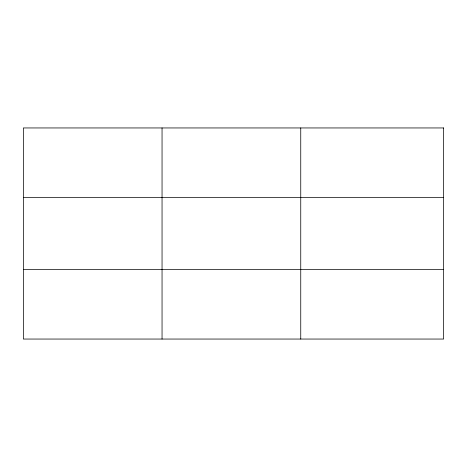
<?xml version="1.0" encoding="UTF-8"?>
<svg xmlns="http://www.w3.org/2000/svg" width="467" height="467" viewBox="0 0 467 467"><rect width="100%" height="100%" fill="white"/><g stroke="black" fill="none" stroke-linecap="round" stroke-linejoin="round"><path stroke-width="0.7" d="M162.049 127.952L162.049 339.048M300.748 127.952L300.748 339.048M23.35 197.611L443.65 197.611M23.35 269.389L443.65 269.389M443.65 127.952L443.65 339.048L23.35 339.048L23.35 127.952L443.65 127.952"/></g></svg>
